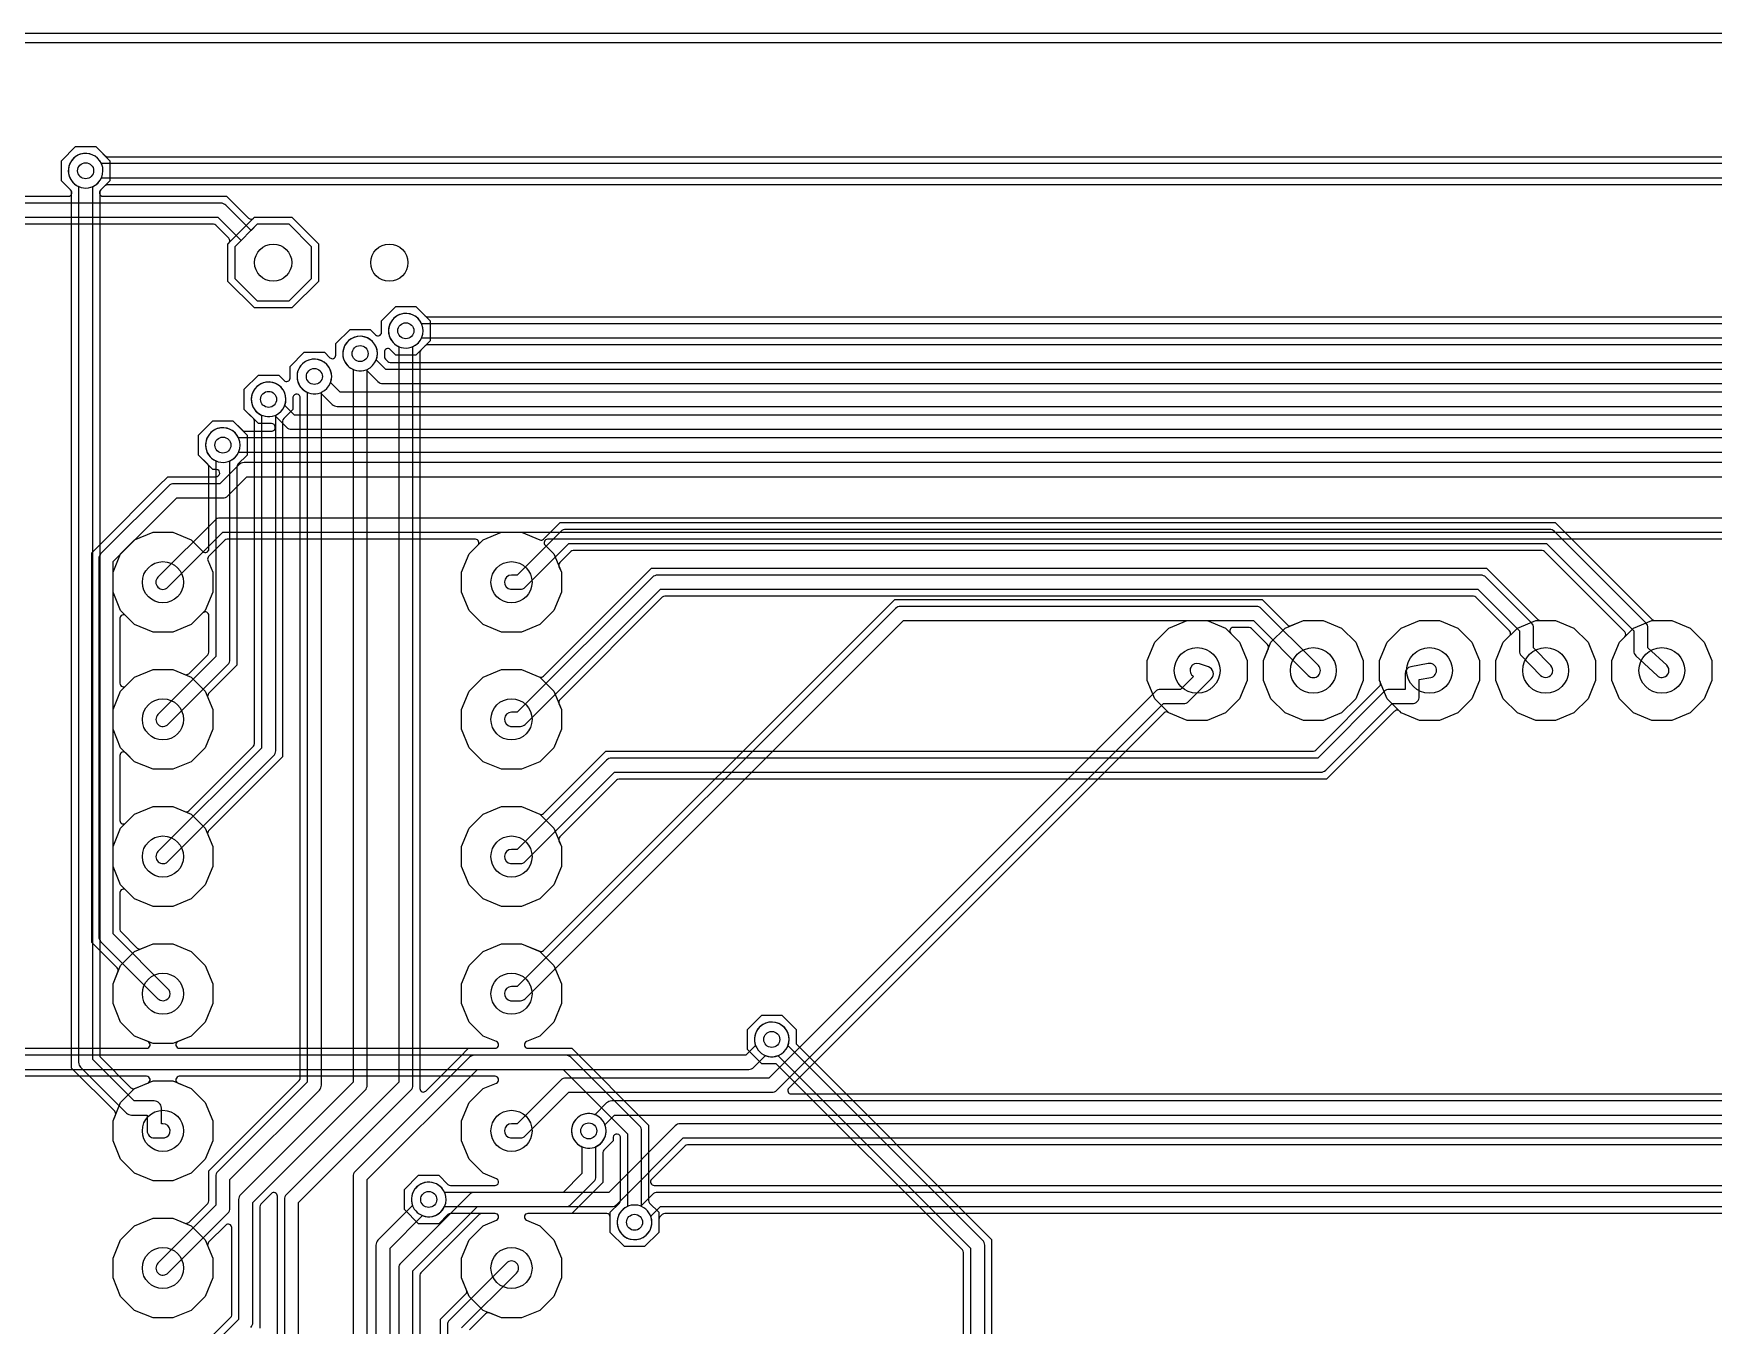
# Model space of a CAD drawing. Header units: millimetres. Extents: x 0 to 185, y 0 to 63.
# Drawn here: x 47.36 to 84.09, y 34.74 to 63 of the extents above; entities that cross this region are included whole.
import ezdxf

# ---------------------------------------------------------------- set-up
doc = ezdxf.new("R2010")
doc.units = ezdxf.units.MM

msp = doc.modelspace()

# ---------------------------------------------------------------- linework, layer by layer
at = {"layer": '16_copper'}
for points in [[(152, 62.8), (33, 62.8, 0.006542)], [(39.642, 59.443), (48.123, 59.443, 0.668179), (48.177, 59.573), (47.969, 59.78), (47.969, 60.22), (48.28, 60.531), (48.72, 60.531), (48.921, 60.33, 0.198912), (48.975, 60.307), (134.287, 60.307)], [(134.001, 59.693), (48.975, 59.693, 0.198912), (48.921, 59.67), (48.823, 59.573, 0.668179), (48.877, 59.443), (51.582, 59.443), (51.784, 59.241), (52.063, 58.962, 0.374462), (52.163, 58.955), (52.166, 58.958, 0.077256), (52.19, 58.981), (53.01, 58.981), (53.591, 58.4), (53.591, 57.58), (53.01, 56.999), (52.19, 56.999), (51.609, 57.58), (51.609, 58.4, 0.516837), (51.628, 58.527), (51.349, 58.806, 0.198912), (51.295, 58.828), (43.131, 58.828)], [(39.834, 58.981), (51.39, 58.981), (51.898, 58.473), (51.762, 58.337), (51.762, 57.643), (52.253, 57.152), (52.947, 57.152), (53.438, 57.643), (53.438, 58.337), (52.947, 58.828), (52.253, 58.828), (52.117, 58.692), (51.564, 59.245, 0.198912), (51.454, 59.291), (39.77, 59.291, 0.198912)], [(37.873, 40.807), (49.832, 40.807, 0.820685), (49.861, 40.954), (49.571, 41.074), (49.264, 41.381), (49.098, 41.783), (49.098, 42.217), (49.207, 42.481, 0.303353), (49.191, 42.565), (48.838, 42.917), (48.635, 43.12), (48.635, 51.644), (48.838, 51.846), (48.838, 51.846), (50.096, 53.105), (50.299, 53.307), (51.341, 53.307, 0.975791), (51.363, 53.468), (51.356, 53.469, 0.015811), (51.351, 53.469), (51.28, 53.469), (50.969, 53.78), (50.969, 54.22), (51.28, 54.531), (51.72, 54.531), (51.921, 54.33, 0.198912), (51.975, 54.307), (52.574, 54.307, 0.945752), (52.564, 54.469), (52.28, 54.469), (51.969, 54.78), (51.969, 55.22), (52.28, 55.531), (52.72, 55.531), (52.839, 55.411, 0.668179), (52.969, 55.465), (52.969, 55.72), (53.28, 56.031), (53.72, 56.031), (53.839, 55.911, 0.668179), (53.969, 55.965), (53.969, 56.22), (54.28, 56.531), (54.72, 56.531), (54.839, 56.411, 0.668179), (54.969, 56.465), (54.969, 56.72), (55.28, 57.031), (55.72, 57.031), (55.921, 56.83, 0.198912), (55.975, 56.807), (135.247, 56.807)], [(133.5, 55.655), (55.064, 55.655), (54.854, 55.866, 0.953677), (54.16, 56.168), (54.141, 56.122, 0.634415), (54.634, 55.646), (54.89, 55.39, 0.198912), (55, 55.345), (133.436, 55.345)], [(134.961, 56.193), (55.975, 56.193, 0.198912), (55.921, 56.17), (55.72, 55.969), (55.28, 55.969), (55.161, 56.089, 0.668179), (55.031, 56.035), (55.031, 55.936, 0.198912), (55.053, 55.882), (55.105, 55.83, 0.198912), (55.159, 55.807), (133.627, 55.807)], [(131.5, 55.155), (54.064, 55.155), (53.854, 55.366, 0.953677), (53.16, 55.668), (53.141, 55.622, 0.634415), (53.634, 55.146), (53.89, 54.89, 0.198912), (54, 54.845), (131.436, 54.845)], [(127.042, 53.617), (51.962, 53.617, 0.198912), (51.853, 53.572), (51.436, 53.155), (50.426, 53.155, 0.198912), (50.317, 53.11), (48.833, 51.626, 0.198912), (48.788, 51.517), (48.788, 43.247, 0.198912), (48.833, 43.138), (50.08, 41.89), (50.104, 41.871), (50.132, 41.856), (50.162, 41.848), (50.193, 41.845), (50.224, 41.849, 0.591691), (50.3, 42.11), (49.098, 43.311), (49.098, 51.452), (50.49, 52.845), (51.5, 52.845, 0.198912), (51.61, 52.89), (52.027, 53.307), (126.978, 53.307)], [(126.514, 51.94), (58.599, 51.94, 0.668179), (58.545, 51.81), (58.736, 51.619), (58.902, 51.217), (58.902, 50.783), (58.736, 50.381), (58.429, 50.074), (58.027, 49.908), (57.593, 49.908), (57.191, 50.074), (56.884, 50.381), (56.718, 50.783), (56.718, 51.217), (56.884, 51.619), (57.075, 51.81, 0.668179), (57.021, 51.94), (51.596, 51.94, 0.198912), (51.542, 51.917), (51.189, 51.565, 0.303343), (51.173, 51.481), (51.282, 51.217), (51.282, 50.783), (51.116, 50.381), (50.809, 50.074), (50.407, 49.908), (49.973, 49.908), (49.571, 50.074), (49.38, 50.265, 0.668179), (49.25, 50.211), (49.25, 48.789, 0.668179), (49.38, 48.735), (49.571, 48.926), (49.973, 49.092), (50.407, 49.092), (50.809, 48.926), (51.116, 48.619), (51.282, 48.217), (51.282, 47.783), (51.116, 47.381), (50.809, 47.074), (50.407, 46.908), (49.973, 46.908), (49.571, 47.074), (49.38, 47.265, 0.668179), (49.25, 47.211), (49.25, 45.789, 0.668179), (49.38, 45.735), (49.571, 45.926), (49.973, 46.092), (50.407, 46.092), (50.809, 45.926), (51.116, 45.619), (51.282, 45.217), (51.282, 44.783), (51.116, 44.381), (50.809, 44.074), (50.407, 43.908), (49.973, 43.908), (49.571, 44.074), (49.38, 44.265, 0.668179), (49.25, 44.211), (49.25, 43.406, 0.198912), (49.273, 43.352), (49.625, 42.999, 0.303353), (49.709, 42.983), (49.973, 43.092), (50.407, 43.092), (50.809, 42.926), (51.116, 42.619), (51.282, 42.217), (51.282, 41.783), (51.116, 41.381), (50.809, 41.074), (50.519, 40.954, 0.820685), (50.548, 40.807), (57.452, 40.807, 0.820685), (57.481, 40.954), (57.191, 41.074), (56.884, 41.381), (56.718, 41.783), (56.718, 42.217), (56.884, 42.619), (57.191, 42.926), (57.593, 43.092), (58.027, 43.092), (58.426, 42.927, 0.303353), (58.509, 42.944), (66.19, 50.625), (74.22, 50.625), (74.775, 50.069, 0.303343), (74.859, 50.053), (75.123, 50.162), (75.557, 50.162), (75.959, 49.996), (76.266, 49.689), (76.432, 49.287), (76.432, 48.853), (76.266, 48.451), (75.959, 48.144), (75.557, 47.978), (75.123, 47.978), (74.721, 48.144), (74.414, 48.451), (74.248, 48.853), (74.248, 49.287), (74.357, 49.551, 0.303343), (74.341, 49.635), (73.988, 49.987, 0.198912), (73.934, 50.01), (73.589, 50.01, 0.668179), (73.535, 49.88), (73.726, 49.689), (73.892, 49.287), (73.892, 48.853), (73.726, 48.451), (73.419, 48.144), (73.017, 47.978), (72.583, 47.978), (72.179, 48.145, 0.392385), (72.076, 48.141), (63.872, 39.937, 0.668179), (63.926, 39.807), (95.001, 39.807, 0.198912)], [(38.064, 40.345), (63, 40.345, 0.198912), (63.11, 40.39), (63.366, 40.646, 0.953677), (63.668, 41.34), (63.622, 41.359, 0.634415), (63.146, 40.866), (62.936, 40.655), (38, 40.655, 0.198912)], [(98.367, 37.193), (61.159, 37.193, 0.198912), (61.105, 37.17), (61.053, 37.118, 0.198912), (61.031, 37.064), (61.031, 36.78), (60.72, 36.469), (60.28, 36.469), (59.969, 36.78), (59.969, 37.116, 0.414214), (59.893, 37.193), (58.168, 37.193, 0.820685), (58.139, 37.046), (58.429, 36.926), (58.736, 36.619), (58.902, 36.217), (58.902, 35.783), (58.736, 35.381), (58.429, 35.074), (58.027, 34.908), (57.593, 34.908), (57.191, 35.074), (56.884, 35.381), (56.718, 35.783), (56.718, 36.217), (56.884, 36.619), (57.191, 36.926), (57.481, 37.046, 0.820685), (57.452, 37.193), (56.475, 37.193, 0.198912), (56.421, 37.17), (56.22, 36.969), (55.78, 36.969), (55.469, 37.28), (55.469, 37.72), (55.78, 38.031), (56.22, 38.031), (56.421, 37.83, 0.198912), (56.475, 37.807), (57.452, 37.807, 0.820685), (57.481, 37.954), (57.191, 38.074), (56.884, 38.381), (56.718, 38.783), (56.718, 39.217), (56.884, 39.619), (57.191, 39.926), (57.481, 40.046, 0.820685), (57.452, 40.193), (50.548, 40.193, 0.820685), (50.519, 40.046), (50.809, 39.926), (51.116, 39.619), (51.282, 39.217), (51.282, 38.783), (51.116, 38.381), (50.809, 38.074), (50.407, 37.908), (49.973, 37.908), (49.571, 38.074), (49.264, 38.381), (49.098, 38.783), (49.098, 39.217), (49.264, 39.619), (49.571, 39.926), (49.861, 40.046, 0.820685), (49.832, 40.193), (38.159, 40.193, 0.198912)], [(95.096, 39.655), (60, 39.655, 0.198912), (59.89, 39.61), (59.634, 39.354), (59.622, 39.359), (59.574, 39.372), (59.525, 39.378), (59.475, 39.378), (59.426, 39.372), (59.378, 39.359), (59.332, 39.34), (59.289, 39.315), (59.25, 39.285), (59.215, 39.25), (59.185, 39.211), (59.16, 39.168), (59.141, 39.122), (59.128, 39.074), (59.122, 39.025), (59.122, 38.975), (59.128, 38.926), (59.141, 38.878), (59.16, 38.832), (59.185, 38.789), (59.215, 38.75), (59.25, 38.715), (59.289, 38.685), (59.332, 38.66), (59.378, 38.641), (59.426, 38.628), (59.475, 38.622), (59.525, 38.622), (59.574, 38.628, 0.464009), (59.854, 39.134), (60.064, 39.345), (95.16, 39.345, 0.198912)], [(97.136, 39.155), (61.5, 39.155, 0.198912), (61.39, 39.11), (59.936, 37.655), (56.345, 37.655), (56.34, 37.668), (56.315, 37.711), (56.285, 37.75), (56.25, 37.785), (56.211, 37.815), (56.168, 37.84), (56.122, 37.859), (56.074, 37.872), (56.025, 37.878), (55.975, 37.878), (55.926, 37.872), (55.878, 37.859), (55.832, 37.84), (55.789, 37.815), (55.75, 37.785), (55.715, 37.75), (55.685, 37.711), (55.66, 37.668), (55.641, 37.622), (55.628, 37.574), (55.622, 37.525), (55.622, 37.475), (55.628, 37.426), (55.641, 37.378), (55.66, 37.332), (55.685, 37.289), (55.715, 37.25), (55.75, 37.215), (55.789, 37.185), (55.832, 37.16), (55.878, 37.141), (55.926, 37.128), (55.975, 37.122), (56.025, 37.122), (56.074, 37.128, 0.242695), (56.345, 37.345), (60, 37.345, 0.198912), (60.11, 37.39), (61.564, 38.845), (97.2, 38.845, 0.198912)], [(97.327, 38.693), (61.659, 38.693, 0.198912), (61.605, 38.67), (60.872, 37.937, 0.668179), (60.926, 37.807), (98.081, 37.807, 0.198912)], [(98.176, 37.655), (61, 37.655, 0.198912), (60.89, 37.61), (60.634, 37.354), (60.622, 37.359), (60.574, 37.372), (60.525, 37.378), (60.475, 37.378), (60.426, 37.372), (60.378, 37.359), (60.332, 37.34), (60.289, 37.315), (60.25, 37.285), (60.215, 37.25), (60.185, 37.211), (60.16, 37.168), (60.141, 37.122), (60.128, 37.074), (60.122, 37.025), (60.122, 36.975), (60.128, 36.926), (60.141, 36.878), (60.16, 36.832), (60.185, 36.789), (60.215, 36.75), (60.25, 36.715), (60.289, 36.685), (60.332, 36.66), (60.378, 36.641), (60.426, 36.628), (60.475, 36.622), (60.525, 36.622), (60.574, 36.628, 0.464009), (60.854, 37.134), (61.064, 37.345), (98.24, 37.345, 0.198912)]]:
    msp.add_lwpolyline(points, format="xyb", dxfattribs=at)
for points in [[(143.384, 50.659, 0.591691), (143.46, 50.92), (134.27, 60.11, 0.198912), (134.16, 60.155), (48.845, 60.155, 0.953672), (48.141, 59.878), (48.16, 59.832, 0.634415), (48.845, 59.845), (134.096, 59.845), (143.24, 50.7), (143.264, 50.681), (143.292, 50.666), (143.322, 50.658), (143.353, 50.655)], [(140.844, 50.659, 0.591691), (140.92, 50.92), (135.23, 56.61, 0.198912), (135.12, 56.655), (55.845, 56.655, 0.953672), (55.141, 56.378), (55.16, 56.332, 0.634415), (55.845, 56.345), (135.056, 56.345), (140.7, 50.7), (140.724, 50.681), (140.752, 50.666), (140.782, 50.658), (140.813, 50.655)], [(133.224, 50.659, 0.591691), (133.3, 50.92), (129.61, 54.61, 0.198912), (129.5, 54.655), (53.064, 54.655), (52.854, 54.866, 0.953677), (52.16, 55.168), (52.141, 55.122, 0.634415), (52.634, 54.646), (52.89, 54.39, 0.198912), (53, 54.345), (129.436, 54.345), (133.08, 50.7), (133.104, 50.681), (133.132, 50.666), (133.162, 50.658), (133.193, 50.655)], [(130.684, 50.659, 0.591691), (130.76, 50.92), (127.57, 54.11, 0.198912), (127.46, 54.155), (51.845, 54.155, 0.953672), (51.141, 53.878), (51.16, 53.832, 0.634415), (51.845, 53.845), (127.396, 53.845), (130.54, 50.7), (130.564, 50.681), (130.592, 50.666), (130.622, 50.658), (130.653, 50.655)], [(128.144, 50.659, 0.591691), (128.22, 50.92), (126.782, 52.357, 0.198912), (126.673, 52.402), (51.437, 52.402, 0.198912), (51.328, 52.357), (50.08, 51.11, 1), (50.3, 50.89), (51.501, 52.092), (126.609, 52.092), (128, 50.7), (128.024, 50.681), (128.052, 50.666), (128.082, 50.658), (128.113, 50.655)], [(58.004, 41.845, 0.191825), (58.11, 41.89), (66.381, 50.162), (74.029, 50.162), (75.23, 48.96, 1), (75.45, 49.18), (74.202, 50.427, 0.198912), (74.093, 50.472), (66.317, 50.472, 0.198912), (66.208, 50.427), (57.936, 42.155), (57.81, 42.155, 0.937845), (57.79, 41.846), (57.81, 41.845), (58, 41.845)], [(58.004, 38.845, 0.191825), (58.11, 38.89), (59.064, 39.845), (63.5, 39.845, 0.198912), (63.61, 39.89), (72.064, 48.345), (72.5, 48.345, 0.198912), (72.61, 48.39), (73.11, 48.89, 0.552657), (73.051, 49.146), (72.851, 49.216, 0.898489), (72.719, 48.939), (72.436, 48.655), (72, 48.655, 0.198912), (71.89, 48.61), (63.436, 40.155), (59, 40.155, 0.198912), (58.89, 40.11), (57.936, 39.155), (57.81, 39.155, 0.937845), (57.79, 38.846), (57.81, 38.845), (58, 38.845)]]:
    msp.add_lwpolyline(points, format="xyb", close=True, dxfattribs=at)
for points in [[(77.663, 47.978), (77.261, 48.144), (76.954, 48.451), (76.788, 48.853), (76.788, 49.287), (76.954, 49.689), (77.261, 49.996), (77.663, 50.162), (78.097, 50.162), (78.499, 49.996), (78.806, 49.689), (78.972, 49.287), (78.972, 48.853), (78.806, 48.451), (78.499, 48.144), (78.097, 47.978)], [(80.203, 47.978), (79.801, 48.144), (79.494, 48.451), (79.328, 48.853), (79.328, 49.287), (79.494, 49.689), (79.801, 49.996), (80.203, 50.162), (80.637, 50.162), (81.039, 49.996), (81.346, 49.689), (81.512, 49.287), (81.512, 48.853), (81.346, 48.451), (81.039, 48.144), (80.637, 47.978)], [(82.743, 47.978), (82.341, 48.144), (82.034, 48.451), (81.868, 48.853), (81.868, 49.287), (82.034, 49.689), (82.341, 49.996), (82.743, 50.162), (83.177, 50.162), (83.579, 49.996), (83.886, 49.689), (84.052, 49.287), (84.052, 48.853), (83.886, 48.451), (83.579, 48.144), (83.177, 47.978)], [(57.593, 46.908), (57.191, 47.074), (56.884, 47.381), (56.718, 47.783), (56.718, 48.217), (56.884, 48.619), (57.191, 48.926), (57.593, 49.092), (58.027, 49.092), (58.429, 48.926), (58.736, 48.619), (58.902, 48.217), (58.902, 47.783), (58.736, 47.381), (58.429, 47.074), (58.027, 46.908)], [(57.593, 43.908), (57.191, 44.074), (56.884, 44.381), (56.718, 44.783), (56.718, 45.217), (56.884, 45.619), (57.191, 45.926), (57.593, 46.092), (58.027, 46.092), (58.429, 45.926), (58.736, 45.619), (58.902, 45.217), (58.902, 44.783), (58.736, 44.381), (58.429, 44.074), (58.027, 43.908)], [(49.973, 34.908), (49.571, 35.074), (49.264, 35.381), (49.098, 35.783), (49.098, 36.217), (49.264, 36.619), (49.571, 36.926), (49.973, 37.092), (50.407, 37.092), (50.809, 36.926), (51.116, 36.619), (51.282, 36.217), (51.282, 35.783), (51.116, 35.381), (50.809, 35.074), (50.407, 34.908)]]:
    msp.add_lwpolyline(points, close=True, dxfattribs=at)
at = {"layer": '1_copper'}
for points in [[(152, 62.8), (33, 62.8, 0.006542)], [(50.755, 33.999), (51.67, 34.915, 0.198912), (51.693, 34.969), (51.693, 36.884, 0.668179), (51.563, 36.938), (51.189, 36.565, 0.303353), (51.173, 36.481), (51.282, 36.217), (51.282, 35.783), (51.116, 35.381), (50.809, 35.074), (50.407, 34.908), (49.973, 34.908), (49.571, 35.074), (49.264, 35.381), (49.098, 35.783), (49.098, 36.217), (49.264, 36.619), (49.571, 36.926), (49.973, 37.092), (50.407, 37.092), (50.671, 36.983, 0.303353), (50.755, 36.999), (51.17, 37.415, 0.198912), (51.193, 37.469), (51.193, 38.127), (53.17, 40.105, 0.198912), (53.193, 40.159), (53.193, 55.025, 0.975791), (53.032, 55.047), (53.031, 55.04, 0.015811), (53.031, 55.035), (53.031, 54.78), (52.83, 54.579, 0.198912), (52.807, 54.525), (52.807, 47.183), (51.189, 45.565, 0.303353), (51.173, 45.481), (51.282, 45.217), (51.282, 44.783), (51.116, 44.381), (50.809, 44.074), (50.407, 43.908), (49.973, 43.908), (49.571, 44.074), (49.264, 44.381), (49.098, 44.783), (49.098, 45.217), (49.264, 45.619), (49.571, 45.926), (49.973, 46.092), (50.407, 46.092), (50.671, 45.983, 0.303353), (50.755, 45.999), (52.17, 47.415, 0.198912), (52.193, 47.469), (52.193, 54.525, 0.198912), (52.17, 54.579), (51.969, 54.78), (51.969, 55.22), (52.28, 55.531), (52.72, 55.531), (52.839, 55.411, 0.668179), (52.969, 55.465), (52.969, 55.72), (53.28, 56.031), (53.72, 56.031), (53.839, 55.911, 0.668179), (53.969, 55.965), (53.969, 56.22), (54.28, 56.531), (54.72, 56.531), (54.839, 56.411, 0.668179), (54.969, 56.465), (54.969, 56.72), (55.28, 57.031), (55.72, 57.031), (56.031, 56.72), (56.031, 56.28), (55.83, 56.079, 0.198912), (55.807, 56.025), (55.807, 39.926, 0.668179), (55.937, 39.872), (56.67, 40.605), (56.67, 40.605), (56.873, 40.807), (57.452, 40.807, 0.820685), (57.481, 40.954), (57.191, 41.074), (56.884, 41.381), (56.718, 41.783), (56.718, 42.217), (56.884, 42.619), (57.191, 42.926), (57.593, 43.092), (58.027, 43.092), (58.429, 42.926), (58.736, 42.619), (58.902, 42.217), (58.902, 41.783), (58.736, 41.381), (58.429, 41.074), (58.139, 40.954, 0.820685), (58.168, 40.807), (59.127, 40.807), (60.807, 39.127), (60.807, 37.475, 0.198912), (60.83, 37.421), (61.031, 37.22), (61.031, 36.78), (60.72, 36.469), (60.28, 36.469), (59.969, 36.78), (59.969, 37.22), (60.17, 37.421, 0.198912), (60.193, 37.475), (60.193, 38.841, 0.975791), (60.032, 38.863), (60.031, 38.856, 0.015811), (60.031, 38.851), (60.031, 38.78), (59.83, 38.579, 0.198912), (59.807, 38.525), (59.807, 37.873), (59.127, 37.193), (58.168, 37.193, 0.820685), (58.139, 37.046), (58.429, 36.926), (58.736, 36.619), (58.902, 36.217), (58.902, 35.783), (58.736, 35.381), (58.429, 35.074), (58.027, 34.908), (57.593, 34.908), (57.329, 35.017, 0.303353), (57.245, 35.001), (56.893, 34.648, 0.198912)], [(53.155, 32.81), (53.155, 37.436), (55.61, 39.89, 0.198912), (55.655, 40), (55.655, 56.155, 0.953672), (55.378, 56.859), (55.332, 56.84, 0.634415), (55.345, 56.155), (55.345, 40.064), (52.89, 37.61, 0.198912), (52.845, 37.5), (52.845, 32.874)], [(52.11, 34.7, 0.198912), (52.155, 34.81), (52.155, 37.436), (54.61, 39.89, 0.198912), (54.655, 40), (54.655, 55.655, 0.953672), (54.378, 56.359), (54.332, 56.34, 0.634415), (54.345, 55.655), (54.345, 40.064), (51.89, 37.61, 0.198912), (51.845, 37.5), (51.845, 34.874), (50.08, 33.11)], [(67.693, 24.475), (67.693, 36.341, 0.198912), (67.67, 36.395), (63.618, 40.447, 0.198912), (63.564, 40.469), (63.28, 40.469), (62.969, 40.78), (62.969, 41.22), (63.28, 41.531), (63.72, 41.531), (64.031, 41.22), (64.031, 40.936, 0.198912), (64.053, 40.882), (68.307, 36.627), (68.307, 24.475, 0.198912)], [(68.155, 24.345), (68.155, 36.5, 0.198912), (68.11, 36.61), (63.854, 40.866, 0.953677), (63.16, 41.168), (63.141, 41.122, 0.634415), (63.634, 40.646), (67.845, 36.436), (67.845, 24.345)], [(54.655, 32), (54.655, 37.936), (57.064, 40.345), (58.936, 40.345), (60.345, 38.936), (60.345, 37.345, 0.953672), (60.622, 36.641), (60.668, 36.66, 0.634415), (60.655, 37.345), (60.655, 39, 0.198912), (60.61, 39.11), (59.11, 40.61, 0.198912), (59, 40.655), (57, 40.655, 0.198912), (56.89, 40.61), (54.39, 38.11, 0.198912), (54.345, 38), (54.345, 32.064)], [(55.655, 29), (55.655, 35.936), (57.064, 37.345), (59, 37.345, 0.198912), (59.11, 37.39), (59.61, 37.89, 0.198912), (59.655, 38), (59.655, 38.655, 0.953672), (59.378, 39.359), (59.332, 39.34, 0.634415), (59.345, 38.655), (59.345, 38.064), (58.936, 37.655), (57, 37.655, 0.198912), (56.89, 37.61), (55.39, 36.11, 0.198912), (55.345, 36), (55.345, 29.064)], [(55.155, 29.5), (55.155, 36.436), (55.866, 37.146, 0.953677), (56.168, 37.84), (56.122, 37.859, 0.634415), (55.646, 37.366), (54.89, 36.61, 0.198912), (54.845, 36.5), (54.845, 29.564)], [(52.693, 32.969), (52.693, 37.574, 0.668179), (52.563, 37.628), (52.33, 37.395, 0.198912), (52.307, 37.341), (52.307, 34.683)], [(56.255, 32.356), (56.255, 34.88), (56.811, 35.435, 0.303353), (56.827, 35.519), (56.718, 35.783), (56.718, 36.217), (56.884, 36.619), (57.191, 36.926), (57.481, 37.046, 0.820685), (57.452, 37.193), (57.159, 37.193, 0.198912), (57.105, 37.17), (55.83, 35.895, 0.198912), (55.807, 35.841), (55.807, 28.873)], [(56.718, 34.689), (57.92, 35.89, 1), (57.7, 36.11), (56.453, 34.862, 0.198912), (56.408, 34.753), (56.408, 32.483, 0.198912)]]:
    msp.add_lwpolyline(points, format="xyb", dxfattribs=at)
for points in [[(49.973, 37.908), (49.571, 38.074), (49.264, 38.381), (49.098, 38.783), (49.098, 39.217), (49.152, 39.347, 0.303353), (49.135, 39.43), (48.193, 40.373), (48.193, 59.525, 0.198912), (48.17, 59.579), (47.969, 59.78), (47.969, 60.22), (48.28, 60.531), (48.72, 60.531), (49.031, 60.22), (49.031, 59.78), (48.83, 59.579, 0.198912), (48.807, 59.525), (48.807, 40.659, 0.198912), (48.83, 40.605), (49.491, 39.944, 0.303343), (49.574, 39.927), (49.973, 40.092), (50.407, 40.092), (50.809, 39.926), (51.116, 39.619), (51.282, 39.217), (51.282, 38.783), (51.116, 38.381), (50.809, 38.074), (50.407, 37.908)], [(50.221, 38.848, 0.904285), (50.19, 39.155), (50.155, 39.155), (50.155, 39.5, 0.414214), (50, 39.655), (49.564, 39.655), (48.655, 40.564), (48.655, 59.655, 0.953672), (48.378, 60.359), (48.332, 60.34, 0.634415), (48.345, 59.655), (48.345, 40.5, 0.198912), (48.39, 40.39), (49.39, 39.39, 0.198912), (49.5, 39.345), (49.845, 39.345), (49.845, 39, 0.414214), (50, 38.845), (50.19, 38.845)], [(50.229, 35.85, 0.133289), (50.3, 35.89), (51.61, 37.2, 0.198912), (51.655, 37.31), (51.655, 37.936), (53.61, 39.89, 0.198912), (53.655, 40), (53.655, 55.155, 0.953672), (53.378, 55.859), (53.332, 55.84, 0.634415), (53.345, 55.155), (53.345, 40.064), (51.39, 38.11, 0.198912), (51.345, 38), (51.345, 37.374), (50.08, 36.11), (50.061, 36.086), (50.046, 36.058), (50.038, 36.028), (50.035, 35.997), (50.039, 35.966), (50.048, 35.937), (50.064, 35.91), (50.084, 35.886), (50.109, 35.868), (50.137, 35.854), (50.167, 35.847), (50.198, 35.845)], [(50.229, 44.85, 0.133289), (50.3, 44.89), (52.61, 47.2, 0.198912), (52.655, 47.31), (52.655, 54.655, 0.953672), (52.378, 55.359), (52.332, 55.34, 0.634415), (52.345, 54.655), (52.345, 47.374), (50.08, 45.11), (50.061, 45.086), (50.046, 45.058), (50.038, 45.028), (50.035, 44.997), (50.039, 44.966), (50.048, 44.937), (50.064, 44.91), (50.084, 44.886), (50.109, 44.868), (50.137, 44.854), (50.167, 44.847), (50.198, 44.845)], [(49.973, 46.908), (49.571, 47.074), (49.264, 47.381), (49.098, 47.783), (49.098, 48.217), (49.264, 48.619), (49.571, 48.926), (49.973, 49.092), (50.407, 49.092), (50.671, 48.983, 0.303343), (50.755, 48.999), (51.17, 49.415, 0.198912), (51.193, 49.469), (51.193, 50.274, 0.668179), (51.063, 50.328), (50.809, 50.074), (50.407, 49.908), (49.973, 49.908), (49.571, 50.074), (49.264, 50.381), (49.098, 50.783), (49.098, 51.217), (49.264, 51.619), (49.571, 51.926), (49.973, 52.092), (50.407, 52.092), (50.809, 51.926), (51.063, 51.672, 0.668179), (51.193, 51.726), (51.193, 53.525, 0.198912), (51.17, 53.579), (50.969, 53.78), (50.969, 54.22), (51.28, 54.531), (51.72, 54.531), (52.031, 54.22), (52.031, 53.78), (51.83, 53.579, 0.198912), (51.807, 53.525), (51.807, 49.183), (51.189, 48.565, 0.303343), (51.173, 48.481), (51.282, 48.217), (51.282, 47.783), (51.116, 47.381), (50.809, 47.074), (50.407, 46.908)], [(50.229, 47.85, 0.133289), (50.3, 47.89), (51.61, 49.2, 0.198912), (51.655, 49.31), (51.655, 53.655, 0.953672), (51.378, 54.359), (51.332, 54.34, 0.634415), (51.345, 53.655), (51.345, 49.374), (50.08, 48.11), (50.061, 48.086), (50.046, 48.058), (50.038, 48.028), (50.035, 47.997), (50.039, 47.966), (50.048, 47.937), (50.064, 47.91), (50.084, 47.886), (50.109, 47.868), (50.137, 47.854), (50.167, 47.847), (50.198, 47.845)], [(82.743, 47.978), (82.341, 48.144), (82.034, 48.451), (81.868, 48.853), (81.868, 49.287), (82.034, 49.689), (82.151, 49.806, 0.414214), (82.151, 49.914), (80.395, 51.67, 0.198912), (80.341, 51.693), (59.159, 51.693, 0.198912), (59.105, 51.67), (58.865, 51.43, 0.303343), (58.848, 51.347), (58.902, 51.217), (58.902, 50.783), (58.736, 50.381), (58.429, 50.074), (58.027, 49.908), (57.593, 49.908), (57.191, 50.074), (56.884, 50.381), (56.718, 50.783), (56.718, 51.217), (56.884, 51.619), (57.191, 51.926), (57.593, 52.092), (58.027, 52.092), (58.426, 51.927, 0.303343), (58.509, 51.944), (58.873, 52.307), (80.627, 52.307), (82.75, 50.185, 0.198912), (82.804, 50.162), (83.177, 50.162), (83.579, 49.996), (83.886, 49.689), (84.052, 49.287), (84.052, 48.853), (83.886, 48.451), (83.579, 48.144), (83.177, 47.978)], [(82.999, 48.92, 0.591689), (83.066, 49.183), (82.655, 49.567), (82.655, 50, 0.198912), (82.61, 50.11), (80.61, 52.11, 0.198912), (80.5, 52.155), (59, 52.155, 0.198912), (58.89, 52.11), (57.936, 51.155), (57.81, 51.155, 0.937845), (57.79, 50.846), (57.81, 50.845), (58, 50.845, 0.198912), (58.11, 50.89), (59.064, 51.845), (80.436, 51.845), (82.345, 49.936), (82.345, 49.5, 0.207684), (82.394, 49.387), (82.854, 48.957), (82.879, 48.938), (82.907, 48.924), (82.937, 48.917), (82.968, 48.915)], [(57.593, 46.908), (57.191, 47.074), (56.884, 47.381), (56.718, 47.783), (56.718, 48.217), (56.884, 48.619), (57.191, 48.926), (57.593, 49.092), (58.027, 49.092), (58.426, 48.927, 0.303343), (58.509, 48.944), (60.873, 51.307), (79.127, 51.307), (80.25, 50.185, 0.198912), (80.304, 50.162), (80.637, 50.162), (81.039, 49.996), (81.346, 49.689), (81.512, 49.287), (81.512, 48.853), (81.346, 48.451), (81.039, 48.144), (80.637, 47.978), (80.203, 47.978), (79.801, 48.144), (79.494, 48.451), (79.328, 48.853), (79.328, 49.287), (79.494, 49.689), (79.631, 49.826, 0.414214), (79.631, 49.934), (78.895, 50.67, 0.198912), (78.841, 50.693), (61.159, 50.693, 0.198912), (61.105, 50.67), (58.865, 48.43, 0.303343), (58.848, 48.347), (58.902, 48.217), (58.902, 47.783), (58.736, 47.381), (58.429, 47.074), (58.027, 46.908)], [(58.004, 47.845, 0.191825), (58.11, 47.89), (61.064, 50.845), (78.936, 50.845), (79.845, 49.936), (79.845, 49.5, 0.195854), (79.889, 49.392), (80.309, 48.962, 1), (80.531, 49.178), (80.155, 49.563), (80.155, 50, 0.198912), (80.11, 50.11), (79.11, 51.11, 0.198912), (79, 51.155), (61, 51.155, 0.198912), (60.89, 51.11), (57.936, 48.155), (57.81, 48.155, 0.937845), (57.79, 47.846), (57.81, 47.845), (58, 47.845)], [(57.593, 43.908), (57.191, 44.074), (56.884, 44.381), (56.718, 44.783), (56.718, 45.217), (56.884, 45.619), (57.191, 45.926), (57.593, 46.092), (58.027, 46.092), (58.426, 45.927, 0.303343), (58.509, 45.944), (59.873, 47.307), (75.341, 47.307, 0.198912), (75.395, 47.33), (76.79, 48.725, 0.267093), (76.809, 48.798), (76.807, 48.805, 0.130744), (76.788, 48.853), (76.788, 49.287), (76.954, 49.689), (77.261, 49.996), (77.663, 50.162), (78.097, 50.162), (78.499, 49.996), (78.806, 49.689), (78.972, 49.287), (78.972, 48.853), (78.806, 48.451), (78.499, 48.144), (78.097, 47.978), (77.663, 47.978), (77.261, 48.144), (77.235, 48.17, 0.464946), (77.105, 48.17), (75.627, 46.693), (60.159, 46.693, 0.198912), (60.105, 46.67), (58.865, 45.43, 0.303353), (58.848, 45.347), (58.902, 45.217), (58.902, 44.783), (58.736, 44.381), (58.429, 44.074), (58.027, 43.908)], [(58.004, 44.845, 0.191825), (58.11, 44.89), (60.064, 46.845), (75.5, 46.845, 0.198912), (75.61, 46.89), (77.064, 48.345), (77.5, 48.345, 0.414214), (77.655, 48.5), (77.655, 48.871), (77.908, 48.918, 1), (77.852, 49.222), (77.472, 49.152, 0.361808), (77.345, 49), (77.345, 48.655), (77, 48.655, 0.198912), (76.89, 48.61), (75.436, 47.155), (60, 47.155, 0.198912), (59.89, 47.11), (57.936, 45.155), (57.81, 45.155, 0.937845), (57.79, 44.846), (57.81, 44.845), (58, 44.845)]]:
    msp.add_lwpolyline(points, format="xyb", close=True, dxfattribs=at)
for points in [[(52.19, 56.999), (51.609, 57.58), (51.609, 58.4), (52.19, 58.981), (53.01, 58.981), (53.591, 58.4), (53.591, 57.58), (53.01, 56.999)], [(53.438, 57.643), (53.438, 58.337), (52.947, 58.828), (52.253, 58.828), (51.762, 58.337), (51.762, 57.643), (52.253, 57.152), (52.947, 57.152)], [(72.583, 47.978), (72.181, 48.144), (71.874, 48.451), (71.708, 48.853), (71.708, 49.287), (71.874, 49.689), (72.181, 49.996), (72.583, 50.162), (73.017, 50.162), (73.419, 49.996), (73.726, 49.689), (73.892, 49.287), (73.892, 48.853), (73.726, 48.451), (73.419, 48.144), (73.017, 47.978)], [(75.123, 47.978), (74.721, 48.144), (74.414, 48.451), (74.248, 48.853), (74.248, 49.287), (74.414, 49.689), (74.721, 49.996), (75.123, 50.162), (75.557, 50.162), (75.959, 49.996), (76.266, 49.689), (76.432, 49.287), (76.432, 48.853), (76.266, 48.451), (75.959, 48.144), (75.557, 47.978)], [(49.973, 40.908), (49.571, 41.074), (49.264, 41.381), (49.098, 41.783), (49.098, 42.217), (49.264, 42.619), (49.571, 42.926), (49.973, 43.092), (50.407, 43.092), (50.809, 42.926), (51.116, 42.619), (51.282, 42.217), (51.282, 41.783), (51.116, 41.381), (50.809, 41.074), (50.407, 40.908)]]:
    msp.add_lwpolyline(points, close=True, dxfattribs=at)
at = {"layer": 'drills_PTH'}
for centre, radius in [((52.6, 57.99), 0.406), ((55.14, 57.99), 0.406), ((50.19, 51), 0.45), ((57.81, 51), 0.45), ((72.8, 49.07), 0.5), ((75.34, 49.07), 0.5), ((77.88, 49.07), 0.5), ((80.42, 49.07), 0.5), ((82.96, 49.07), 0.5), ((50.19, 48), 0.45), ((57.81, 48), 0.45), ((50.19, 45), 0.45), ((57.81, 45), 0.45), ((50.19, 42), 0.45), ((57.81, 42), 0.45), ((50.19, 39), 0.45), ((57.81, 39), 0.45), ((50.19, 36), 0.45), ((57.81, 36), 0.45)]:
    msp.add_circle(centre, radius, dxfattribs=at)
at = {"layer": 'drills_via_1_16'}
for centre in [(48.5, 60), (55.5, 56.5), (54.5, 56), (53.5, 55.5), (52.5, 55), (51.5, 54), (63.5, 41), (59.5, 39), (56, 37.5), (60.5, 37)]:
    msp.add_circle(centre, 0.175, dxfattribs=at)
at = {"layer": 'outline'}
msp.add_lwpolyline([(152, 63), (33, 63), (30.124, 62.874), (27.27, 62.499), (24.459, 61.876), (21.713, 61.01), (19.054, 59.908), (16.5, 58.579), (14.072, 57.032), (11.788, 55.279), (9.665, 53.335), (7.721, 51.212), (5.968, 48.928), (4.421, 46.5), (3.092, 43.946), (1.99, 41.287), (1.124, 38.541), (0.501, 35.73), (0.126, 32.876), (0, 30), (0, 0), (0, 0), (185, 0)], dxfattribs=at)

doc.saveas('drawing.dxf')
